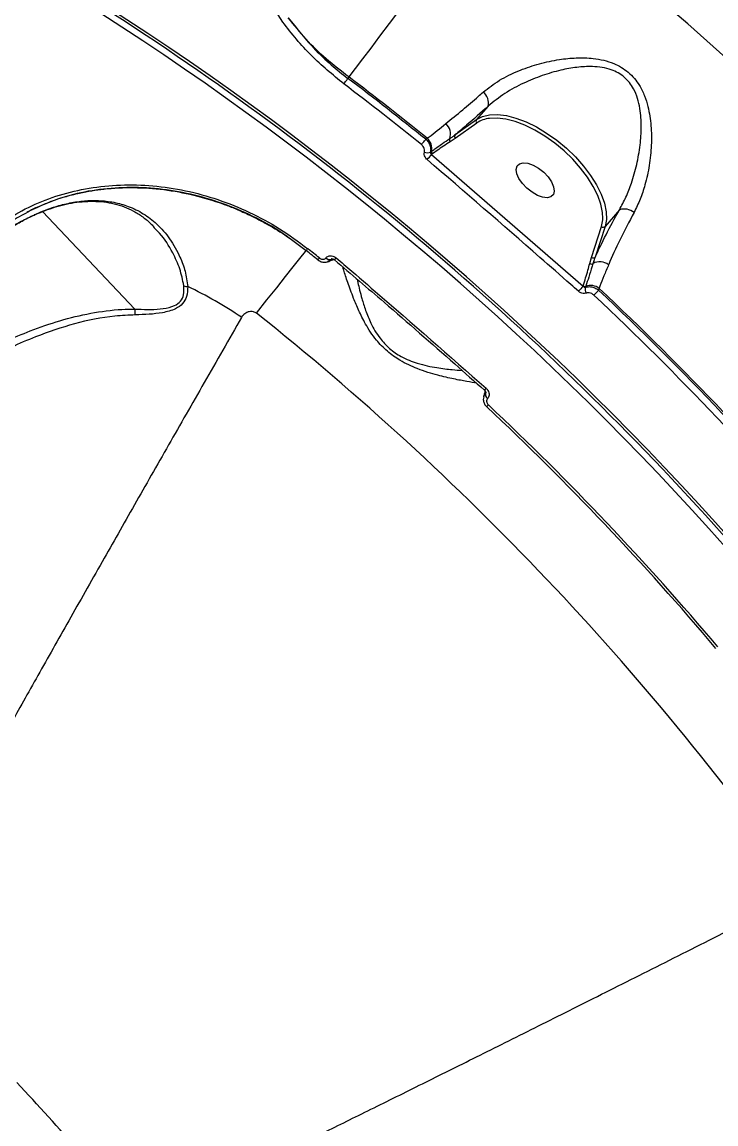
# Model space of a CAD drawing. Header units: millimetres. Extents: x -10374 to 11119, y -8221 to 9433.
# Drawn here: x -1347.9 to -1212.8, y -1941.3 to -1726.9 of the extents above; entities that cross this region are included whole.
import ezdxf

# ---------------------------------------------------------------- set-up
doc = ezdxf.new("R2010")
doc.units = ezdxf.units.MM
for name, color, linetype in [('DIKOM_ОБЪЕКТ', 7, 'Continuous'), ('DIKOM_РАЗМЕР_ЗОНА', 7, 'Continuous'), ('DIKOM_РАЗМЕР_ОБЪЕКТА', 7, 'Continuous')]:
    doc.layers.add(name, color=color, linetype=linetype)
doc.styles.add('style1', font='arial.ttf', dxfattribs={"width": 0.8})
doc.dimstyles.new('1-50', dxfattribs={"dimtxt": 300, "dimasz": 200, "dimexe": 100, "dimexo": 0, "dimgap": 100, "dimtad": 0, "dimdec": 0, "dimtxsty": 'style1', "dimcen": 0, "dimclrd": 7, "dimclre": 7, "dimadec": 1, "dimazin": 2, "dimtfac": 1, "dimtdec": 0, "dimtmove": 1, "dimatfit": 3, "dimfxl": 0, "dimlwd": 25, "dimlwe": 18, "dimarcsym": 0})

# ---------------------------------------------------------------- blocks, each defined once
blk = doc.blocks.new('*D16')
at = {"layer": 'Defpoints', "color": 0, "transparency": 16777216}
for p in [(-9045.1, 5161.67), (3694.49, 5161.67), (1813.16, -6719.94)]:
    blk.add_point(p, dxfattribs=at)
at = {"layer": 'DIKOM_РАЗМЕР_ОБЪЕКТА', "color": 7, "lineweight": 18, "transparency": 16777216}
for p, q in [((3694.49, 5161.67), (-9145.1, 5161.67)), ((1813.16, -6719.94), (-9145.1, -6719.94))]:
    blk.add_line(p, q, dxfattribs=at)
at = {"layer": 'DIKOM_РАЗМЕР_ОБЪЕКТА', "color": 7, "lineweight": 25, "transparency": 16777216}
for p, q in [((-9045.1, 4961.67), (-9045.1, -0.45)), ((-9045.1, -6519.94), (-9045.1, -1080.23))]:
    blk.add_line(p, q, dxfattribs=at)
at = {"layer": 'DIKOM_РАЗМЕР_ОБЪЕКТА', "color": 7, "transparency": 16777216}
for points in [[(-9078.43, 4961.67), (-9011.76, 4961.67), (-9045.1, 5161.67)], [(-9078.43, -6519.94), (-9011.76, -6519.94), (-9045.1, -6719.94)]]:
    blk.add_solid(points, dxfattribs=at)
at = {"layer": 'DIKOM_РАЗМЕР_ОБЪЕКТА', "color": 0, "transparency": 16777216, "insert": (-9045.1, -540.34), "char_height": 300, "attachment_point": 5, "rotation": 90, "style": 'style1'}
blk.add_mtext('11900', dxfattribs=at)
blk = doc.blocks.new('*D15')
at = {"layer": 'Defpoints', "color": 0, "transparency": 16777216}
for p in [(-5227.87, 8308.78), (9119.43, -1150.4), (-5227.87, -1991.82)]:
    blk.add_point(p, dxfattribs=at)
at = {"layer": 'DIKOM_РАЗМЕР_ОБЪЕКТА', "color": 7, "lineweight": 18, "transparency": 16777216}
for p, q in [((-5227.87, -1991.82), (-5227.87, 8408.78)), ((9119.43, -1150.4), (9119.43, 8408.78))]:
    blk.add_line(p, q, dxfattribs=at)
at = {"layer": 'DIKOM_РАЗМЕР_ОБЪЕКТА', "color": 7, "lineweight": 25, "transparency": 16777216}
for p, q in [((-5027.87, 8308.78), (187.44, 8308.78)), ((8919.43, 8308.78), (1267.22, 8308.78))]:
    blk.add_line(p, q, dxfattribs=at)
at = {"layer": 'DIKOM_РАЗМЕР_ОБЪЕКТА', "color": 7, "transparency": 16777216}
for points in [[(-5027.87, 8342.11), (-5027.87, 8275.44), (-5227.87, 8308.78)], [(8919.43, 8342.11), (8919.43, 8275.44), (9119.43, 8308.78)]]:
    blk.add_solid(points, dxfattribs=at)
at = {"layer": 'DIKOM_РАЗМЕР_ОБЪЕКТА', "color": 0, "transparency": 16777216, "insert": (727.33, 8308.78), "char_height": 300, "attachment_point": 5, "style": 'style1'}
blk.add_mtext('14350', dxfattribs=at)
blk = doc.blocks.new('*D14')
at = {"layer": 'Defpoints', "color": 0, "transparency": 16777216}
for p in [(-7515.85, 9236.32), (11119.43, -1423.4), (-7515.85, -2401.58)]:
    blk.add_point(p, dxfattribs=at)
at = {"layer": 'DIKOM_РАЗМЕР_ЗОНА', "color": 7, "lineweight": 18, "transparency": 16777216}
for p, q in [((-7515.85, -2401.58), (-7515.85, 9336.32)), ((11119.43, -1423.4), (11119.43, 9336.32))]:
    blk.add_line(p, q, dxfattribs=at)
at = {"layer": 'DIKOM_РАЗМЕР_ЗОНА', "color": 7, "lineweight": 25, "transparency": 16777216}
for p, q in [((-7315.85, 9236.32), (77.56, 9236.32)), ((10919.43, 9236.32), (1157.34, 9236.32))]:
    blk.add_line(p, q, dxfattribs=at)
at = {"layer": 'DIKOM_РАЗМЕР_ЗОНА', "color": 7, "transparency": 16777216}
for points in [[(-7315.85, 9269.65), (-7315.85, 9202.98), (-7515.85, 9236.32)], [(10919.43, 9269.65), (10919.43, 9202.98), (11119.43, 9236.32)]]:
    blk.add_solid(points, dxfattribs=at)
at = {"layer": 'DIKOM_РАЗМЕР_ЗОНА', "color": 0, "transparency": 16777216, "insert": (617.45, 9236.32), "char_height": 300, "attachment_point": 5, "style": 'style1'}
blk.add_mtext('18650', dxfattribs=at)
blk = doc.blocks.new('*D13')
at = {"layer": 'Defpoints', "color": 0, "transparency": 16777216}
for p in [(-10176.97, 7112.81), (3082.33, 7112.81), (2015.48, -8221.4)]:
    blk.add_point(p, dxfattribs=at)
at = {"layer": 'DIKOM_РАЗМЕР_ЗОНА', "color": 7, "lineweight": 18, "transparency": 16777216}
for p, q in [((3082.33, 7112.81), (-10276.97, 7112.81)), ((2015.48, -8221.4), (-10276.97, -8221.4))]:
    blk.add_line(p, q, dxfattribs=at)
at = {"layer": 'DIKOM_РАЗМЕР_ЗОНА', "color": 7, "lineweight": 25, "transparency": 16777216}
for p, q in [((-10176.97, 6912.81), (-10176.97, -14.41)), ((-10176.97, -8021.4), (-10176.97, -1094.19))]:
    blk.add_line(p, q, dxfattribs=at)
at = {"layer": 'DIKOM_РАЗМЕР_ЗОНА', "color": 7, "transparency": 16777216}
for points in [[(-10210.3, 6912.81), (-10143.64, 6912.81), (-10176.97, 7112.81)], [(-10210.3, -8021.4), (-10143.64, -8021.4), (-10176.97, -8221.4)]]:
    blk.add_solid(points, dxfattribs=at)
at = {"layer": 'DIKOM_РАЗМЕР_ЗОНА', "color": 0, "transparency": 16777216, "insert": (-10176.97, -554.3), "char_height": 300, "attachment_point": 5, "rotation": 90, "style": 'style1'}
blk.add_mtext('15300', dxfattribs=at)

msp = doc.modelspace()

# ---------------------------------------------------------------- linework, layer by layer
at = {"layer": 'DIKOM_ОБЪЕКТ', "color": 7, "linetype": 'Continuous', "lineweight": 15}
for p, q in [((-1284.24, -1737.57), (-1284.42, -1737.86)), ((-1257.14, -1743.27), (-1259.39, -1745.86)), ((-1263.58, -1748.85), (-1259.39, -1745.86)), ((-1259.32, -1746.53), (-1263.51, -1749.53)), ((-1269.27, -1749.7), (-1268.99, -1749.5)), ((-1263.51, -1749.53), (-1264.5, -1750.18)), ((-1267.97, -1752.52), (-1268.12, -1752.63)), ((-1268.12, -1752.63), (-1238.65, -1778.27)), ((-1346.84, -1763.84), (-1345.21, -1763.09)), ((-1345.44, -1764.36), (-1344.22, -1763.83)), ((-1325.88, -1782.72), (-1343.87, -1763.77)), ((-1231.56, -1763.41), (-1234.36, -1766.64)), ((-1234.36, -1766.64), (-1236.31, -1772.64)), ((-1322.14, -1766.92), (-1322.24, -1766.82)), ((-1237, -1772.68), (-1235.05, -1766.69)), ((-1288.71, -1772.77), (-1288.69, -1772.76)), ((-1287.68, -1773.07), (-1287.49, -1773)), ((-1287.67, -1773.05), (-1287.68, -1773.07)), ((-1287.55, -1772.98), (-1287.67, -1773.05)), ((-1237.34, -1773.86), (-1237, -1772.68)), ((-1287.02, -1773.13), (-1287.02, -1773.13)), ((-1238.65, -1778.27), (-1238.63, -1778.21)), ((-1238.12, -1778.28), (-1238.18, -1778.49)), ((-1235.5, -1778.71), (-1235.62, -1779.06)), ((-1257.82, -1798.51), (-1257.82, -1798.51)), ((-1257.63, -1798.98), (-1257.67, -1799.16)), ((-1257.67, -1799.16), (-1257.65, -1799.14)), ((-1257.65, -1799.14), (-1257.58, -1798.97)), ((-1257.22, -1800.12), (-1257.23, -1800.13))]:
    msp.add_line(p, q, dxfattribs=at)
at = {"layer": 'DIKOM_ОБЪЕКТ', "color": 7, "linetype": 'Continuous', "lineweight": 15, "flags": 128}
for points in [[(-1254.27, -1697.94), (-1256.44, -1700.82), (-1258.68, -1703.77), (-1260.96, -1706.79), (-1263.26, -1709.83), (-1265.56, -1712.87), (-1267.84, -1715.89), (-1270.09, -1718.85), (-1272.26, -1721.73), (-1274.36, -1724.51), (-1276.36, -1727.15), (-1278.24, -1729.63), (-1279.98, -1731.94), (-1281.57, -1734.04), (-1283, -1735.93), (-1284.24, -1737.57)], [(-1285.22, -1738.92), (-1285.11, -1738.78), (-1285, -1738.63), (-1284.88, -1738.48), (-1284.77, -1738.33), (-1284.66, -1738.18), (-1284.57, -1738.06), (-1284.48, -1737.95), (-1284.42, -1737.86)], [(-1259.39, -1745.86), (-1258.25, -1745.26), (-1256.88, -1744.92), (-1255.31, -1744.86), (-1253.57, -1745.08), (-1251.7, -1745.56), (-1249.74, -1746.3), (-1247.74, -1747.28), (-1245.73, -1748.48), (-1243.77, -1749.87), (-1241.89, -1751.43), (-1240.14, -1753.12), (-1238.56, -1754.9), (-1237.17, -1756.73), (-1236.01, -1758.58), (-1235.11, -1760.4), (-1234.49, -1762.15), (-1234.15, -1763.8), (-1234.11, -1765.31), (-1234.36, -1766.64)], [(-1234.79, -1765.09), (-1234.84, -1763.93), (-1235.17, -1762.34), (-1235.78, -1760.64), (-1236.65, -1758.87), (-1237.77, -1757.08), (-1239.12, -1755.3), (-1240.65, -1753.57), (-1242.35, -1751.94), (-1244.17, -1750.43), (-1246.08, -1749.07), (-1248.02, -1747.91), (-1249.96, -1746.96), (-1251.86, -1746.24), (-1253.67, -1745.77), (-1255.36, -1745.57), (-1256.87, -1745.63)], [(-1270.11, -1750.74), (-1269.99, -1750.6), (-1269.88, -1750.45), (-1269.76, -1750.31), (-1269.64, -1750.16), (-1269.53, -1750.02), (-1269.43, -1749.9), (-1269.34, -1749.79), (-1269.27, -1749.7)], [(-1249.59, -1759.22), (-1250.46, -1758.31), (-1251.12, -1757.34), (-1251.53, -1756.4), (-1251.65, -1755.56), (-1251.47, -1754.89), (-1251, -1754.45), (-1250.29, -1754.27), (-1249.39, -1754.36), (-1248.37, -1754.72), (-1247.31, -1755.32), (-1246.31, -1756.11), (-1245.44, -1757.03), (-1244.78, -1758), (-1244.37, -1758.94), (-1244.25, -1759.78), (-1244.43, -1760.45), (-1244.89, -1760.89), (-1245.61, -1761.07), (-1246.51, -1760.98), (-1247.53, -1760.61), (-1248.58, -1760.01), (-1249.59, -1759.22)], [(-1345.44, -1764.36), (-1345.48, -1764.42), (-1345.48, -1764.42)], [(-1235.05, -1766.69), (-1234.8, -1765.39), (-1234.79, -1765.09)], [(-1302.24, -1783.53), (-1300.18, -1780.94), (-1298.29, -1778.57), (-1296.58, -1776.42), (-1295.07, -1774.52), (-1293.77, -1772.89), (-1292.69, -1771.52), (-1292.54, -1771.34)], [(-1236.53, -1780.03), (-1236.41, -1779.9), (-1236.28, -1779.76), (-1236.15, -1779.62), (-1236.02, -1779.48), (-1235.9, -1779.35), (-1235.79, -1779.24), (-1235.69, -1779.14), (-1235.62, -1779.06)], [(-1257.08, -1801.39), (-1257.17, -1801.49), (-1257.25, -1801.58), (-1257.31, -1801.64), (-1257.36, -1801.69), (-1257.39, -1801.72), (-1257.4, -1801.73)]]:
    msp.add_lwpolyline(points, dxfattribs=at)
at = {"layer": 'DIKOM_ОБЪЕКТ', "color": 7, "linetype": 'Continuous', "lineweight": 15}
for centre, radius, start, end in [((-1644.11, -2213.4), 646.28, 34.10022, 52.89978), ((-1644.11, -2213.4), 580.37, 43.5, 58.90145), ((-1644.11, -2213.4), 580.87, 28.09855, 58.90145), ((-1644.11, -2213.4), 579.13, 28.09885, 58.90115), ((-1644.11, -2213.4), 596.26, 51.04877, 52.89662), ((-1644.11, -2213.4), 596.59, 51.04012, 52.89978), ((-1644.11, -2213.4), 594.93, 51.04877, 52.89662), ((-1259.64, -1742.6), 2.59, 344.9916, 53.3313), ((-1267.1, -1748.65), 2.66, 339.8935, 49.4228), ((-1258.99, -1746.15), 0.502, 143.4666, 228.553), ((-1256.21, -1751.18), 5.6, 96.8253, 123.7505), ((-1270.82, -1751.53), 2.73, 349.5821, 48.0589), ((-1263.17, -1749.15), 0.502, 143.4666, 228.553), ((-1264.13, -1749.8), 0.528, 153.1361, 226.3203), ((-1268.97, -1750.8), 1.52, 248.3327, 294.2862), ((-1315.85, -1712.94), 62.07, 319.0154, 320.2468), ((-1267.6, -1752.13), 0.543, 169.3211, 226.5767), ((-1230.61, -1766.21), 2.95, 50.2781, 108.6271), ((-1234.73, -1766.27), 0.526, 232.881, 314.6132), ((-1644.11, -2213.4), 564.82, 51.2097, 51.5048), ((-1644.11, -2213.4), 565.29, 51.2097, 51.5048), ((-1298.42, -1766.32), 10.64, 319.997, 322.4998), ((-1287.96, -1772.1), 1.01, 222.0132, 285.9777), ((-1287.95, -1772.08), 1.01, 222.0362, 285.9516), ((-1291.3, -1768.95), 5.98, 315.7346, 320.2348), ((-1236.68, -1772.26), 0.526, 232.8737, 314.6206), ((-1237.02, -1773.41), 0.552, 235.026, 305.5422), ((-1235.38, -1776.37), 2.84, 52.8428, 117.8695), ((-1315.41, -1775.67), 2.7, 249.3738, 265.9029), ((-1349.26, -1849.54), 78.74, 55.9106, 64.7006), ((-1199.59, -1813.96), 52.9, 137.5777, 139.0225), ((-1238.3, -1777.75), 0.567, 234.718, 288.749), ((-1236.58, -1778.88), 1.65, 166.209, 206.9807), ((-1237.22, -1780.98), 2.85, 53.0043, 108.4325), ((-1644.11, -2213.4), 596.26, 40.24313, 46.75687), ((-1644.11, -2213.4), 596.59, 40.22853, 46.77147), ((-1644.11, -2213.4), 594.93, 40.24313, 46.75687), ((-1644.11, -2213.4), 549.25, 35.4952, 51.5048), ((-1253.29, -1802), 5.72, 137.6594, 142.3683), ((-1256.67, -1799.3), 1.01, 172.0233, 235.9757), ((-1256.66, -1799.28), 1.01, 172.0249, 235.9768), ((-1644.11, -2213.4), 564.82, 43.5, 46.7903), ((-1644.11, -2213.4), 565.29, 40.2097, 46.7903), ((-1644.11, -2213.4), 580.37, 28.09855, 43.5), ((-1644.11, -2213.4), 564.82, 40.2097, 43.5), ((-1644.11, -2213.4), 407, 38.402, 43.5)]:
    msp.add_arc(centre, radius, start, end, dxfattribs=at)
for points, knots in [([(-1297.07, -1726.88), (-1298.31, -1725.05), (-1300.61, -1721.66), (-1303.15, -1716.36), (-1305.03, -1711.21), (-1306.3, -1705.94), (-1306.94, -1700.63), (-1306.96, -1695.32), (-1306.37, -1690.08), (-1305.13, -1684.96), (-1303.33, -1680.01), (-1301.64, -1676.92), (-1300.8, -1675.37)], [0, 0, 0, 0, 0.116679, 0.215084, 0.313796, 0.4122, 0.51006, 0.608226, 0.706083, 0.803954, 0.902131, 1, 1, 1, 1]), ([(-1344.98, -1717.51), (-1347.01, -1720.88), (-1352.52, -1730.04), (-1361.21, -1744.52), (-1370.95, -1760.72), (-1380.27, -1776.23), (-1389.14, -1791), (-1397.53, -1804.95), (-1405.39, -1818.03), (-1412.7, -1830.2), (-1419.46, -1841.46), (-1425.66, -1851.78), (-1431.27, -1861.11), (-1436.26, -1869.42), (-1440.61, -1876.66), (-1444.3, -1882.8), (-1447.34, -1887.85), (-1449.72, -1891.81), (-1451.42, -1894.64), (-1452.49, -1896.43), (-1452.63, -1896.65), (-1452.7, -1896.77)], [0, 0, 0, 0, 0.031307, 0.084983, 0.138827, 0.192757, 0.246687, 0.300531, 0.354207, 0.407881, 0.461726, 0.515656, 0.569586, 0.62343, 0.677105, 0.73078, 0.784623, 0.838553, 0.892483, 0.946326, 1, 1, 1, 1]), ([(-1285.22, -1738.92), (-1287.38, -1737.14), (-1290.66, -1734.45), (-1294.48, -1730.27), (-1296.21, -1728.01), (-1297.07, -1726.88)], [0, 0, 0, 0, 0.492752, 0.746375, 1, 1, 1, 1]), ([(-1284.24, -1737.57), (-1285.74, -1736.42), (-1288.68, -1734.16), (-1292.64, -1730.28), (-1294.91, -1727.46), (-1296.05, -1726.04)], [0, 0, 0, 0, 0.33955, 0.667759, 1, 1, 1, 1]), ([(-1296.05, -1726.04), (-1294.35, -1728.18), (-1291.79, -1731.4), (-1287.74, -1735.23), (-1285.52, -1736.98), (-1284.42, -1737.86)], [0, 0, 0, 0, 0.492806, 0.746399, 1, 1, 1, 1]), ([(-1258.09, -1740.52), (-1257.07, -1739.72), (-1255.01, -1738.12), (-1252.37, -1736.86), (-1249.76, -1735.8), (-1247.17, -1734.93), (-1243.49, -1734.15), (-1239.96, -1733.79), (-1237.06, -1733.87), (-1234.62, -1734.28), (-1232.25, -1735.02), (-1229.71, -1736.52), (-1227.78, -1738.84), (-1226.64, -1741.19), (-1225.83, -1743.82), (-1225.34, -1747.06), (-1225.3, -1750.92), (-1225.69, -1754.79), (-1226.47, -1758.32), (-1227.47, -1761.41), (-1228.31, -1763.1), (-1228.72, -1763.94)], [0, 0, 0, 0, 0.07269, 0.145525, 0.151135, 0.217331, 0.28354, 0.337719, 0.391819, 0.425486, 0.459114, 0.513451, 0.567937, 0.604496, 0.641121, 0.702964, 0.764912, 0.830905, 0.896872, 0.948455, 1, 1, 1, 1]), ([(-1231.56, -1763.41), (-1231.12, -1762.6), (-1230.24, -1760.96), (-1229.1, -1758), (-1228.14, -1754.61), (-1227.49, -1750.93), (-1227.23, -1747.26), (-1227.42, -1744.21), (-1227.99, -1741.73), (-1228.85, -1739.57), (-1230.5, -1737.45), (-1232.79, -1736.21), (-1234.94, -1735.69), (-1237.2, -1735.48), (-1239.9, -1735.64), (-1243.2, -1736.24), (-1246.68, -1737.26), (-1250.35, -1738.76), (-1254, -1740.71), (-1256.08, -1742.41), (-1257.14, -1743.27)], [0, 0, 0, 0, 0.052438, 0.10574, 0.172702, 0.240862, 0.30232, 0.365017, 0.399809, 0.435457, 0.486115, 0.536701, 0.568687, 0.601484, 0.655098, 0.709789, 0.776903, 0.845177, 0.92131, 1, 1, 1, 1]), ([(-1265.37, -1746.63), (-1264.3, -1745.77), (-1262.31, -1744.18), (-1259.77, -1742), (-1258.4, -1740.79), (-1258.09, -1740.52)], [0, 0, 0, 0, 0.478678, 0.884365, 1, 1, 1, 1]), ([(-761.46, -1745.22), (-764.99, -1747.1), (-774.56, -1752.18), (-790.65, -1760.74), (-809.83, -1770.94), (-829.48, -1781.39), (-849.48, -1792.02), (-869.76, -1802.81), (-890.25, -1813.7), (-910.92, -1824.69), (-931.73, -1835.76), (-952.62, -1846.87), (-973.49, -1857.96), (-994.25, -1869), (-1014.82, -1879.93), (-1035.16, -1890.75), (-1055.26, -1901.44), (-1075.04, -1911.96), (-1094.42, -1922.26), (-1113.31, -1932.3), (-1131.63, -1942.05), (-1149.36, -1951.47), (-1166.47, -1960.57), (-1182.92, -1969.32), (-1198.63, -1977.67), (-1213.52, -1985.58), (-1227.54, -1993.04), (-1240.65, -2000.01), (-1252.85, -2006.5), (-1264.1, -2012.48), (-1274.36, -2017.94), (-1283.58, -2022.84), (-1291.33, -2026.96), (-1297.78, -2030.39), (-1303.08, -2033.21), (-1307.56, -2035.59), (-1311.19, -2037.52), (-1313.94, -2038.98), (-1315.82, -2039.98), (-1316.78, -2040.49), (-1316.9, -2040.56), (-1316.95, -2040.58)], [0, 0, 0, 0, 0.015653, 0.04249, 0.069412, 0.096376, 0.123341, 0.150263, 0.1771, 0.203937, 0.230858, 0.257823, 0.284788, 0.31171, 0.338547, 0.365384, 0.392306, 0.41927, 0.446235, 0.473157, 0.499994, 0.526831, 0.553752, 0.580717, 0.607682, 0.634603, 0.661441, 0.688278, 0.715199, 0.742164, 0.769129, 0.79605, 0.822887, 0.845967, 0.869168, 0.892397, 0.915626, 0.938828, 0.961588, 0.984348, 1, 1, 1, 1]), ([(-1316.54, -2039.23), (-1316.49, -2039.2), (-1316.36, -2039.13), (-1315.17, -2038.5), (-1312.69, -2037.18), (-1309.04, -2035.24), (-1304.26, -2032.7), (-1298.36, -2029.56), (-1291.36, -2025.84), (-1283.25, -2021.53), (-1274.05, -2016.64), (-1263.81, -2011.2), (-1252.59, -2005.23), (-1240.42, -1998.76), (-1227.34, -1991.8), (-1213.35, -1984.36), (-1198.49, -1976.46), (-1182.83, -1968.13), (-1166.42, -1959.41), (-1149.35, -1950.33), (-1131.66, -1940.93), (-1113.38, -1931.21), (-1094.54, -1921.19), (-1075.2, -1910.91), (-1055.47, -1900.41), (-1035.42, -1889.76), (-1015.12, -1878.96), (-994.6, -1868.05), (-973.9, -1857.04), (-953.08, -1845.97), (-932.24, -1834.89), (-911.47, -1823.85), (-892.16, -1813.58), (-874.3, -1804.09), (-857.88, -1795.35), (-841.64, -1786.72), (-825.43, -1778.1), (-809.3, -1769.53), (-793.29, -1761.01), (-777.59, -1752.66), (-767.44, -1747.27), (-762.37, -1744.57)], [0, 0, 0, 0, 0.015652, 0.042489, 0.069411, 0.096375, 0.12334, 0.150262, 0.177099, 0.203936, 0.230857, 0.257822, 0.284787, 0.311708, 0.338545, 0.365382, 0.392304, 0.419269, 0.446234, 0.473155, 0.499992, 0.526829, 0.553751, 0.580716, 0.60768, 0.634602, 0.661439, 0.688276, 0.715198, 0.742163, 0.769128, 0.796049, 0.822886, 0.844632, 0.866401, 0.888169, 0.909915, 0.932423, 0.954957, 0.977491, 1, 1, 1, 1]), ([(-1257.14, -1743.27), (-1258.57, -1744.54), (-1260.83, -1746.56), (-1262.84, -1748.23), (-1263.58, -1748.85)], [0, 0, 0, 0, 0.629892, 1, 1, 1, 1]), ([(-1268.99, -1749.5), (-1268.86, -1749.41), (-1267.76, -1748.63), (-1266.49, -1747.57), (-1265.37, -1746.63)], [0, 0, 0, 0, 0.11786, 1, 1, 1, 1]), ([(-1264.6, -1749.56), (-1264.45, -1749.46), (-1264.11, -1749.23), (-1263.77, -1748.99), (-1263.58, -1748.85)], [0, 0, 0, 0, 0.435318, 1, 1, 1, 1]), ([(-1269.53, -1752.21), (-1269.51, -1752.05), (-1269.48, -1751.74), (-1269.64, -1751.27), (-1269.87, -1750.94), (-1270.05, -1750.78), (-1270.11, -1750.74)], [0, 0, 0, 0, 0.292704, 0.584986, 0.878754, 1, 1, 1, 1]), ([(-1269.27, -1749.7), (-1269.18, -1749.78), (-1268.89, -1750.05), (-1268.52, -1750.62), (-1268.26, -1751.41), (-1268.32, -1751.92), (-1268.35, -1752.18)], [0, 0, 0, 0, 0.120907, 0.414401, 0.706926, 1, 1, 1, 1]), ([(-1268.13, -1752.03), (-1267.99, -1751.93), (-1267.3, -1751.43), (-1266.14, -1750.6), (-1265.08, -1749.88), (-1264.6, -1749.56)], [0, 0, 0, 0, 0.122282, 0.611409, 1, 1, 1, 1]), ([(-1264.5, -1750.18), (-1265.36, -1750.74), (-1266.54, -1751.5), (-1267.67, -1752.31), (-1267.97, -1752.52)], [0, 0, 0, 0, 0.735311, 1, 1, 1, 1]), ([(-1268.99, -1753.65), (-1269.03, -1753.61), (-1269.19, -1753.46), (-1269.42, -1753.14), (-1269.58, -1752.67), (-1269.55, -1752.36), (-1269.53, -1752.21)], [0, 0, 0, 0, 0.096492, 0.398622, 0.699114, 1, 1, 1, 1]), ([(-1239.53, -1779.27), (-1240.03, -1778.83), (-1242.53, -1776.62), (-1252.3, -1768.03), (-1261.66, -1759.97), (-1268.99, -1753.65)], [0, 0, 0, 0, 0.051225, 0.256122, 1, 1, 1, 1]), ([(-1268.35, -1752.18), (-1268.33, -1752.17), (-1268.26, -1752.12), (-1268.19, -1752.06), (-1268.13, -1752.03)], [0, 0, 0, 0, 0.250184, 1, 1, 1, 1]), ([(-1268.35, -1752.18), (-1268.35, -1752.23), (-1268.36, -1752.33), (-1268.29, -1752.48), (-1268.2, -1752.57), (-1268.14, -1752.62), (-1268.12, -1752.63)], [0, 0, 0, 0, 0.293041, 0.592432, 0.90071, 1, 1, 1, 1]), ([(-1358.78, -1772.56), (-1357.62, -1771.23), (-1355.31, -1768.58), (-1350.96, -1765.27), (-1346.07, -1762.52), (-1340.66, -1760.45), (-1334.83, -1759.08), (-1328.71, -1758.47), (-1322.4, -1758.63), (-1316.02, -1759.58), (-1309.7, -1761.31), (-1303.55, -1763.8), (-1297.65, -1766.97), (-1294.05, -1769.64), (-1292.25, -1770.98)], [0, 0, 0, 0, 0.083619, 0.167166, 0.250418, 0.33385, 0.417304, 0.500487, 0.583738, 0.667137, 0.750458, 0.833395, 0.916627, 1, 1, 1, 1]), ([(-1345.21, -1763.09), (-1344.49, -1762.75), (-1342.71, -1761.89), (-1339.83, -1760.94), (-1336.88, -1760.16), (-1334.31, -1759.68), (-1330.83, -1759.2), (-1326.17, -1758.98), (-1320.28, -1759.38), (-1314.47, -1760.45), (-1309.9, -1761.81), (-1306.38, -1763.16), (-1303.61, -1764.38), (-1300.3, -1766.07), (-1296.48, -1768.36), (-1293.91, -1770.29), (-1292.54, -1771.33)], [0, 0, 0, 0, 0.048559, 0.120554, 0.178516, 0.224388, 0.267974, 0.374676, 0.478756, 0.582324, 0.683616, 0.724392, 0.775291, 0.838011, 0.913002, 1, 1, 1, 1]), ([(-1295.6, -1769.11), (-1296.36, -1768.56), (-1298.89, -1766.71), (-1303.61, -1764.26), (-1309.63, -1761.79), (-1315.83, -1760.1), (-1322.09, -1759.16), (-1328.27, -1758.98), (-1334.27, -1759.58), (-1340, -1760.87), (-1343.47, -1762.31), (-1345.2, -1763.03)], [0, 0, 0, 0, 0.05071, 0.169156, 0.287637, 0.4068, 0.525032, 0.64414, 0.762784, 0.881224, 1, 1, 1, 1]), ([(-1344.26, -1763.92), (-1343.65, -1763.67), (-1342.32, -1763.13), (-1340.29, -1762.53), (-1338.19, -1762.07), (-1336.09, -1761.8), (-1333.99, -1761.72), (-1331.91, -1761.85), (-1329.88, -1762.2), (-1327.95, -1762.79), (-1326.09, -1763.64), (-1324.32, -1764.77), (-1322.98, -1765.85), (-1322.29, -1766.63), (-1322.1, -1766.85)], [0, 0, 0, 0, 0.066114, 0.141654, 0.217039, 0.296047, 0.37913, 0.46604, 0.556664, 0.650323, 0.74716, 0.850335, 0.957267, 1, 1, 1, 1]), ([(-1344.22, -1763.83), (-1343.28, -1763.47), (-1341.38, -1762.74), (-1338.51, -1762.03), (-1335.68, -1761.62), (-1332.81, -1761.56), (-1329.93, -1761.89), (-1326.99, -1762.72), (-1324.18, -1764.11), (-1321.45, -1766.2), (-1319.01, -1769.01), (-1317.22, -1772.19), (-1316.01, -1775.36), (-1315.74, -1777.35), (-1315.61, -1778.36)], [0, 0, 0, 0, 0.063799, 0.129345, 0.195693, 0.263429, 0.342262, 0.422709, 0.51708, 0.613404, 0.725402, 0.839998, 0.91932, 1, 1, 1, 1]), ([(-1357.91, -1772.95), (-1357.83, -1772.87), (-1357.24, -1772.31), (-1355.78, -1770.99), (-1353.46, -1769.14), (-1350.78, -1767.28), (-1348.28, -1765.8), (-1346.54, -1764.88), (-1345.64, -1764.5), (-1345.48, -1764.43)], [0, 0, 0, 0, 0.023603, 0.159452, 0.390491, 0.610749, 0.803244, 0.965145, 1, 1, 1, 1]), ([(-1346.76, -1763.89), (-1347.86, -1764.47), (-1350.59, -1765.91), (-1354.35, -1768.87), (-1356.63, -1771.45), (-1357.77, -1772.75)], [0, 0, 0, 0, 0.25214, 0.625606, 1, 1, 1, 1]), ([(-1357.77, -1772.75), (-1356.91, -1771.98), (-1354.64, -1769.93), (-1351.35, -1767.58), (-1348.05, -1765.6), (-1346.31, -1764.77), (-1345.44, -1764.36)], [0, 0, 0, 0, 0.231954, 0.611517, 0.805867, 1, 1, 1, 1]), ([(-1345.2, -1763.03), (-1345.21, -1763.04), (-1345.78, -1763.25), (-1346.27, -1763.58), (-1346.76, -1763.89)], [0, 0, 0, 0, 0.01417, 1, 1, 1, 1]), ([(-1345.48, -1764.43), (-1345.21, -1764.31), (-1344.82, -1764.12), (-1344.4, -1763.97), (-1344.26, -1763.91)], [0, 0, 0, 0, 0.656003, 1, 1, 1, 1]), ([(-1344.22, -1763.83), (-1344.22, -1763.84), (-1344.23, -1763.88), (-1344.26, -1763.88), (-1344.28, -1763.88)], [0, 0, 0, 0, 0.258555, 1, 1, 1, 1]), ([(-1236.31, -1772.64), (-1235.63, -1771.21), (-1234.26, -1768.33), (-1232.46, -1765.06), (-1231.56, -1763.41)], [0, 0, 0, 0, 0.494771, 1, 1, 1, 1]), ([(-1228.72, -1763.94), (-1229.67, -1765.72), (-1231.58, -1769.34), (-1233.02, -1772.56), (-1233.66, -1774.09), (-1233.66, -1774.1)], [0, 0, 0, 0, 0.491391, 0.997067, 1, 1, 1, 1]), ([(-1316.37, -1778.19), (-1316.59, -1777.09), (-1317.04, -1774.84), (-1318.69, -1771.38), (-1320.33, -1768.63), (-1321.78, -1767.26), (-1322.14, -1766.92)], [0, 0, 0, 0, 0.254457, 0.51504, 0.877793, 1, 1, 1, 1]), ([(-1292.25, -1770.98), (-1292.31, -1771.05), (-1292.42, -1771.19), (-1292.52, -1771.31), (-1292.55, -1771.36), (-1292.54, -1771.33), (-1292.54, -1771.33)], [0, 0, 0, 0, 0.313486, 0.626941, 0.940418, 1, 1, 1, 1]), ([(-1289.98, -1772.79), (-1289.98, -1772.8), (-1289.89, -1772.86), (-1289.7, -1772.98), (-1289.43, -1773.04), (-1289.16, -1773.04), (-1288.91, -1772.96), (-1288.77, -1772.83), (-1288.71, -1772.77)], [0, 0, 0, 0, 0.004398, 0.21978, 0.435592, 0.568162, 0.793754, 1, 1, 1, 1]), ([(-1288.69, -1772.76), (-1288.63, -1772.69), (-1288.47, -1772.53), (-1288.1, -1772.37), (-1287.62, -1772.34), (-1287.13, -1772.47), (-1286.85, -1772.68), (-1286.71, -1772.78)], [0, 0, 0, 0, 0.13419, 0.34694, 0.563189, 0.78171, 1, 1, 1, 1]), ([(-1287.68, -1773.07), (-1287.82, -1773.2), (-1288, -1773.39), (-1288.25, -1773.46), (-1288.32, -1773.48)], [0, 0, 0, 0, 0.721684, 1, 1, 1, 1]), ([(-1288.3, -1773.53), (-1288.07, -1773.42), (-1287.6, -1773.21), (-1287.27, -1773.12), (-1287.1, -1773.07)], [0, 0, 0, 0, 0.496243, 1, 1, 1, 1]), ([(-1287.57, -1772.97), (-1287.58, -1772.98), (-1287.62, -1773), (-1287.65, -1773.03), (-1287.67, -1773.05)], [0, 0, 0, 0, 0.298469, 1, 1, 1, 1]), ([(-1287.57, -1772.97), (-1287.56, -1772.97), (-1287.55, -1772.96), (-1287.47, -1772.94), (-1287.33, -1772.96), (-1287.17, -1773.01), (-1287.07, -1773.09), (-1287.02, -1773.12), (-1287.02, -1773.13)], [0, 0, 0, 0, 0.149037, 0.395787, 0.591344, 0.793804, 0.997951, 1, 1, 1, 1]), ([(-1286.71, -1772.78), (-1286.2, -1773.21), (-1283.66, -1775.37), (-1273.88, -1783.77), (-1264.7, -1791.84), (-1257.52, -1798.15)], [0, 0, 0, 0, 0.051716, 0.258557, 1, 1, 1, 1]), ([(-1236.31, -1772.64), (-1236.37, -1772.81), (-1236.51, -1773.22), (-1236.64, -1773.63), (-1236.7, -1773.86)], [0, 0, 0, 0, 0.440331, 1, 1, 1, 1]), ([(-1290.26, -1773.15), (-1290.06, -1773.28), (-1289.67, -1773.56), (-1288.96, -1773.67), (-1288.52, -1773.56), (-1288.32, -1773.5)], [0, 0, 0, 0, 0.344454, 0.683279, 1, 1, 1, 1]), ([(-1287.03, -1773.14), (-1283.81, -1775.89), (-1275.96, -1782.6), (-1266.23, -1791.07), (-1259.76, -1796.82), (-1257.83, -1798.53)], [0, 0, 0, 0, 0.328858, 0.800313, 1, 1, 1, 1]), ([(-1259.42, -1797.12), (-1259.42, -1797.12), (-1259.82, -1797.08), (-1261.28, -1796.82), (-1263.74, -1796.37), (-1266.4, -1795.76), (-1268.84, -1795.07), (-1270.74, -1794.41), (-1272.58, -1793.63), (-1274.57, -1792.58), (-1276.81, -1791), (-1278.71, -1789.01), (-1280.05, -1787.19), (-1281.23, -1785.25), (-1282.35, -1783.01), (-1283.5, -1780.23), (-1284.49, -1777.49), (-1285.13, -1775.5), (-1285.36, -1774.73), (-1285.42, -1774.52)], [0, 0, 0, 0, 0.001654, 0.086542, 0.175636, 0.264696, 0.314117, 0.363481, 0.402161, 0.440761, 0.497898, 0.555164, 0.593681, 0.632276, 0.698831, 0.765525, 0.864439, 0.963336, 1, 1, 1, 1]), ([(-1238.63, -1778.21), (-1238.3, -1777.19), (-1237.85, -1775.76), (-1237.46, -1774.29), (-1237.34, -1773.86)], [0, 0, 0, 0, 0.708819, 1, 1, 1, 1]), ([(-1236.7, -1773.86), (-1236.76, -1774.04), (-1237.03, -1774.94), (-1237.51, -1776.42), (-1237.92, -1777.69), (-1238.12, -1778.28)], [0, 0, 0, 0, 0.117897, 0.589481, 1, 1, 1, 1]), ([(-1233.66, -1774.1), (-1233.98, -1774.84), (-1234.61, -1776.31), (-1235.21, -1777.77), (-1235.45, -1778.56), (-1235.5, -1778.71)], [0, 0, 0, 0, 0.443892, 0.891113, 1, 1, 1, 1]), ([(-1282.58, -1776.95), (-1282.55, -1777.17), (-1282.37, -1778.17), (-1281.84, -1780.26), (-1281.02, -1782.94), (-1280.16, -1785.1), (-1279.19, -1786.95), (-1278.06, -1788.65), (-1276.37, -1790.48), (-1274.31, -1791.87), (-1272.47, -1792.73), (-1270.74, -1793.33), (-1268.94, -1793.8), (-1266.61, -1794.23), (-1264.24, -1794.53), (-1262.82, -1794.62), (-1262.2, -1794.65)], [0, 0, 0, 0, 0.035495, 0.165066, 0.250879, 0.336485, 0.384557, 0.432496, 0.501927, 0.571253, 0.619364, 0.667597, 0.730942, 0.794353, 0.910768, 1, 1, 1, 1]), ([(-1325.88, -1782.72), (-1325.88, -1782.72), (-1325.69, -1782.73), (-1324.65, -1782.78), (-1322.79, -1782.84), (-1320.36, -1782.7), (-1318.3, -1782.24), (-1316.92, -1781.25), (-1316.28, -1779.86), (-1316.33, -1778.79), (-1316.37, -1778.19)], [0, 0, 0, 0, 0.000275, 0.041433, 0.224298, 0.406556, 0.584985, 0.712488, 0.840452, 1, 1, 1, 1]), ([(-1315.61, -1778.36), (-1315.63, -1779.02), (-1315.66, -1780.21), (-1316.51, -1781.73), (-1318.13, -1782.87), (-1320.43, -1783.48), (-1323.11, -1783.78), (-1324.9, -1783.83), (-1325.81, -1783.86)], [0, 0, 0, 0, 0.167269, 0.304329, 0.441687, 0.637027, 0.816738, 1, 1, 1, 1]), ([(-1238.05, -1779.63), (-1238.07, -1779.64), (-1238.25, -1779.69), (-1238.61, -1779.71), (-1239.11, -1779.59), (-1239.39, -1779.38), (-1239.53, -1779.27)], [0, 0, 0, 0, 0.05228, 0.364902, 0.682619, 1, 1, 1, 1]), ([(-1238.65, -1778.27), (-1238.6, -1778.32), (-1238.52, -1778.42), (-1238.36, -1778.49), (-1238.25, -1778.5), (-1238.19, -1778.49), (-1238.18, -1778.49)], [0, 0, 0, 0, 0.334453, 0.655004, 0.951933, 1, 1, 1, 1]), ([(-1238.18, -1778.49), (-1238.11, -1778.47), (-1237.8, -1778.37), (-1237.17, -1778.34), (-1236.32, -1778.55), (-1235.85, -1778.89), (-1235.62, -1779.06)], [0, 0, 0, 0, 0.081403, 0.385878, 0.69375, 1, 1, 1, 1]), ([(-1236.53, -1780.03), (-1236.67, -1779.92), (-1236.94, -1779.7), (-1237.44, -1779.55), (-1237.82, -1779.56), (-1238.01, -1779.62), (-1238.05, -1779.63)], [0, 0, 0, 0, 0.307778, 0.615918, 0.919054, 1, 1, 1, 1]), ([(-1384.56, -1813.34), (-1383.31, -1812.08), (-1379.93, -1808.68), (-1374.04, -1803.51), (-1366.8, -1797.98), (-1359.13, -1793.07), (-1352.23, -1789.46), (-1345.99, -1786.8), (-1340.5, -1784.9), (-1334.53, -1783.45), (-1329.62, -1782.79), (-1326.73, -1782.73), (-1325.88, -1782.72)], [0, 0, 0, 0, 0.078335, 0.212592, 0.347267, 0.481789, 0.615847, 0.691667, 0.782068, 0.872616, 0.962811, 1, 1, 1, 1]), ([(-1325.88, -1782.72), (-1325.88, -1782.72), (-1325.88, -1782.72), (-1325.88, -1782.72), (-1325.88, -1782.72), (-1325.88, -1782.72)], [0, 0, 0, 0, 0.455267, 0.822462, 1, 1, 1, 1]), ([(-1325.81, -1783.86), (-1325.82, -1783.83), (-1325.83, -1783.67), (-1325.86, -1783.31), (-1325.87, -1782.93), (-1325.88, -1782.72)], [0, 0, 0, 0, 0.084404, 0.50048, 1, 1, 1, 1]), ([(-1302.24, -1783.53), (-1302.32, -1783.47), (-1302.5, -1783.35), (-1302.89, -1783.22), (-1303.36, -1783.18), (-1304.03, -1783.31), (-1304.52, -1783.61), (-1304.9, -1784), (-1305.04, -1784.2), (-1305.12, -1784.34)], [0, 0, 0, 0, 0.076751, 0.160544, 0.317356, 0.466089, 0.762464, 0.84284, 1, 1, 1, 1]), ([(-1325.81, -1783.86), (-1327.13, -1783.92), (-1331.13, -1784.1), (-1337.69, -1785.45), (-1346.02, -1788.26), (-1354.68, -1792.37), (-1363.51, -1797.8), (-1371.17, -1803.56), (-1377.84, -1809.32), (-1381.6, -1813.14), (-1383.48, -1815.04)], [0, 0, 0, 0, 0.058815, 0.17772, 0.296818, 0.450951, 0.605623, 0.760042, 0.880021, 1, 1, 1, 1]), ([(-1305.12, -1784.34), (-1307.57, -1788.6), (-1312.46, -1797.13), (-1319.4, -1809.28), (-1326.04, -1820.93), (-1332.55, -1832.38), (-1338.84, -1843.5), (-1344.86, -1854.16), (-1350.42, -1864.05), (-1355.49, -1873.11), (-1360.05, -1881.27), (-1363.94, -1888.27), (-1367.2, -1894.13), (-1369.86, -1898.93), (-1371.99, -1902.79), (-1373.58, -1905.69), (-1374.56, -1907.45), (-1374.99, -1908.23), (-1374.9, -1908.07), (-1374.88, -1908.04)], [0, 0, 0, 0, 0.056668, 0.113335, 0.170567, 0.227798, 0.291067, 0.354383, 0.417651, 0.482783, 0.54797, 0.613101, 0.674379, 0.735703, 0.79698, 0.860026, 0.923122, 0.986167, 1, 1, 1, 1]), ([(-1257.75, -1798.58), (-1257.77, -1798.74), (-1257.82, -1799.08), (-1257.96, -1799.57), (-1258.03, -1799.83)], [0, 0, 0, 0, 0.457269, 1, 1, 1, 1]), ([(-1257.82, -1798.51), (-1257.81, -1798.52), (-1257.75, -1798.57), (-1257.67, -1798.68), (-1257.6, -1798.83), (-1257.57, -1798.95), (-1257.58, -1799.02), (-1257.59, -1799.03), (-1257.59, -1799.04)], [0, 0, 0, 0, 0.049021, 0.250161, 0.446296, 0.652463, 0.878752, 1, 1, 1, 1]), ([(-1257.52, -1798.15), (-1257.4, -1798.28), (-1257.16, -1798.53), (-1256.96, -1799), (-1256.92, -1799.47), (-1257.03, -1799.86), (-1257.17, -1800.05), (-1257.22, -1800.12)], [0, 0, 0, 0, 0.218206, 0.436755, 0.653036, 0.865791, 1, 1, 1, 1]), ([(-1257.98, -1799.78), (-1258.02, -1799.97), (-1258.11, -1800.38), (-1257.93, -1801.02), (-1257.67, -1801.5), (-1257.43, -1801.68), (-1257.38, -1801.72)], [0, 0, 0, 0, 0.272928, 0.590739, 0.916396, 1, 1, 1, 1]), ([(-1257.99, -1799.78), (-1257.99, -1799.77), (-1257.97, -1799.56), (-1257.83, -1799.36), (-1257.69, -1799.18), (-1257.67, -1799.16)], [0, 0, 0, 0, 0.034272, 0.870272, 1, 1, 1, 1]), ([(-1257.65, -1799.14), (-1257.63, -1799.12), (-1257.61, -1799.09), (-1257.6, -1799.05), (-1257.59, -1799.04)], [0, 0, 0, 0, 0.733294, 1, 1, 1, 1]), ([(-1257.23, -1800.13), (-1257.24, -1800.15), (-1257.31, -1800.23), (-1257.41, -1800.41), (-1257.43, -1800.67), (-1257.39, -1800.93), (-1257.28, -1801.18), (-1257.14, -1801.33), (-1257.08, -1801.39)], [0, 0, 0, 0, 0.033951, 0.252226, 0.470493, 0.597882, 0.819319, 1, 1, 1, 1]), ([(-796.36, -1829.79), (-801.6, -1832.51), (-812.09, -1837.93), (-828.16, -1846.26), (-844.41, -1854.69), (-861.06, -1863.34), (-878.07, -1872.19), (-895.41, -1881.22), (-912.8, -1890.29), (-930.78, -1899.68), (-949.31, -1909.36), (-968.35, -1919.32), (-987.25, -1929.21), (-1005.92, -1939), (-1024.29, -1948.63), (-1042.27, -1958.06), (-1059.82, -1967.28), (-1076.93, -1976.26), (-1093.55, -1985), (-1109.63, -1993.46), (-1125.08, -2001.58), (-1139.83, -2009.34), (-1153.84, -2016.72), (-1167.12, -2023.71), (-1179.64, -2030.31), (-1191.34, -2036.47), (-1202.16, -2042.17), (-1212.24, -2047.49), (-1221.5, -2052.37), (-1229.86, -2056.77), (-1237.14, -2060.61), (-1243.27, -2063.85), (-1248.34, -2066.52), (-1250.74, -2067.79), (-1251.93, -2068.42)], [0, 0, 0, 0, 0.027767, 0.055566, 0.083366, 0.111132, 0.140038, 0.16898, 0.197923, 0.226828, 0.258638, 0.290548, 0.322511, 0.354472, 0.386382, 0.418191, 0.449895, 0.4817, 0.513555, 0.545411, 0.577215, 0.608919, 0.640547, 0.672276, 0.704055, 0.735834, 0.767563, 0.799191, 0.832594, 0.866026, 0.899429, 0.932943, 0.966486, 1, 1, 1, 1]), ([(-1325.08, -1960.52), (-1325.04, -1960.5), (-1324.97, -1960.47), (-1323.45, -1959.73), (-1320.75, -1958.42), (-1316.88, -1956.55), (-1312.01, -1954.17), (-1306.22, -1951.35), (-1299.38, -1948), (-1291.47, -1944.11), (-1282.49, -1939.69), (-1272.71, -1934.85), (-1262.2, -1929.63), (-1251.06, -1924.08), (-1239.04, -1918.07), (-1226.15, -1911.59), (-1212.45, -1904.7), (-1202.75, -1899.79), (-1197.9, -1897.33)], [0, 0, 0, 0, 0.051493, 0.116818, 0.183081, 0.249344, 0.311579, 0.373864, 0.4361, 0.50015, 0.564252, 0.628302, 0.689412, 0.750566, 0.811677, 0.874435, 0.937241, 1, 1, 1, 1]), ([(-1232.66, -1973.97), (-1231.95, -1973.36), (-1229.26, -1971.03), (-1224.78, -1966.75), (-1219.41, -1960.97), (-1214.42, -1954.84), (-1209.83, -1948.33), (-1205.74, -1941.41), (-1202.27, -1934.06), (-1200.09, -1927.58), (-1198.91, -1922.19), (-1198.63, -1919.41), (-1198.5, -1918.02)], [0, 0, 0, 0, 0.041993, 0.159523, 0.277494, 0.395318, 0.513119, 0.633877, 0.754564, 0.875868, 0.937948, 1, 1, 1, 1]), ([(-1197.36, -1918.15), (-1197.41, -1918.85), (-1197.6, -1921.57), (-1198.43, -1926.24), (-1200.11, -1932.05), (-1202.41, -1937.88), (-1205.27, -1943.7), (-1209.46, -1950.82), (-1215.17, -1958.82), (-1222.63, -1967.44), (-1228.22, -1972.57), (-1231.01, -1975.14)], [0, 0, 0, 0, 0.031072, 0.11984, 0.208955, 0.297929, 0.396822, 0.495741, 0.66363, 0.831973, 1, 1, 1, 1]), ([(-1317.89, -2038.82), (-1317.78, -2038.76), (-1317.56, -2038.64), (-1315.79, -2037.7), (-1312.94, -2036.19), (-1308.88, -2034.03), (-1303.61, -2031.22), (-1297.24, -2027.84), (-1289.83, -2023.9), (-1281.43, -2019.43), (-1271.92, -2014.38), (-1261.29, -2008.72), (-1249.53, -2002.47), (-1237.44, -1996.04), (-1225.23, -1989.55), (-1213.07, -1983.08), (-1200.24, -1976.26), (-1186.77, -1969.1), (-1172.81, -1961.68), (-1158.44, -1954.03), (-1145.25, -1947.02), (-1136.72, -1942.48), (-1133.24, -1940.64)], [0, 0, 0, 0, 0.053021, 0.106093, 0.159125, 0.213697, 0.268314, 0.322886, 0.375918, 0.428991, 0.482023, 0.536595, 0.591212, 0.645784, 0.691938, 0.738147, 0.784356, 0.831002, 0.877648, 0.92312, 0.968695, 1, 1, 1, 1])]:
    msp.add_open_spline(points, degree=3, knots=knots, dxfattribs=at)

# ---------------------------------------------------------------- dimensions: what is measured, and where the dimension line sits
at = {"layer": 'DIKOM_РАЗМЕР_ЗОНА'}
for base, p1, p2, angle, text, picture, middle in [((-7515.85, 9236.32), (11119.43, -1423.4), (-7515.85, -2401.58), 180, '18650', '*D14', (617.45, 9236.32)), ((-10176.97, 7112.81), (2015.48, -8221.4), (3082.33, 7112.81), 270, '15300', '*D13', (-10176.97, -554.3))]:
    dim = msp.add_linear_dim(base=base, p1=p1, p2=p2, angle=angle, text=text, dimstyle='1-50', override={"dimscale": 1, "dimtix": 0, "dimtofl": 1, "dimtmove": 1, "dimatfit": 3}, dxfattribs=at)
    dim.commit()
    dim.dimension.update_dxf_attribs({"geometry": picture, "text_midpoint": middle, "dimtype": 160})
at = {"layer": 'DIKOM_РАЗМЕР_ОБЪЕКТА'}
for base, p1, p2, angle, text, picture, middle in [((-5227.87, 8308.78), (9119.43, -1150.4), (-5227.87, -1991.82), 180, '14350', '*D15', (727.33, 8308.78)), ((-9045.1, 5161.67), (1813.16, -6719.94), (3694.49, 5161.67), 270, '11900', '*D16', (-9045.1, -540.34))]:
    dim = msp.add_linear_dim(base=base, p1=p1, p2=p2, angle=angle, text=text, dimstyle='1-50', override={"dimscale": 1, "dimtix": 0, "dimtofl": 1, "dimtmove": 1, "dimatfit": 3}, dxfattribs=at)
    dim.commit()
    dim.dimension.update_dxf_attribs({"geometry": picture, "text_midpoint": middle, "dimtype": 160})

doc.saveas('drawing.dxf')
